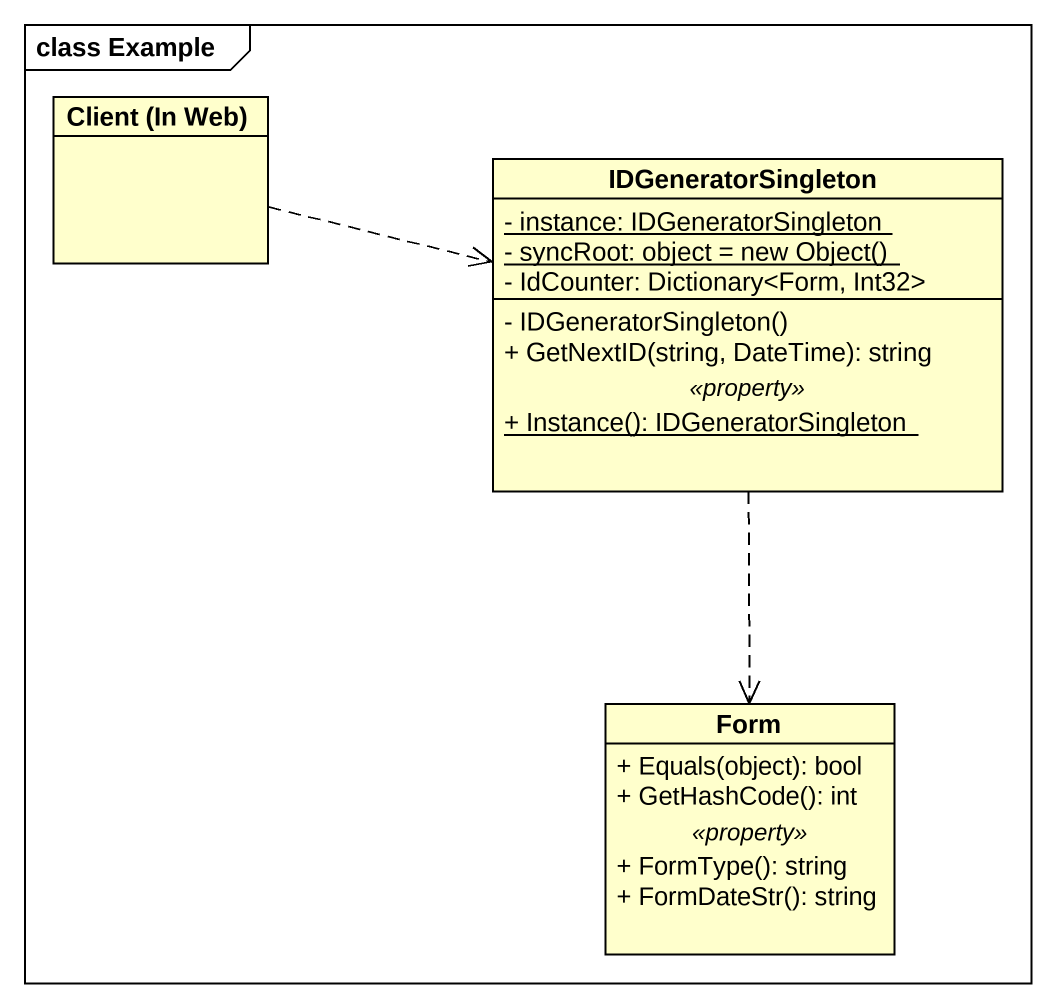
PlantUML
@startuml
mainframe class Example
hide circle
hide empty members
skinparam classAttributeIconSize 0
class "Client (In Web)" as Client_In_Web
class IDGeneratorSingleton {
  {static} - instance: IDGeneratorSingleton
  {static} {field} - syncRoot: object = new Object()
  - IdCounter: Dictionary<Form, Int32>
  --
  - IDGeneratorSingleton()
  + GetNextID(string, DateTime): string
  .. <<property>> ..
  {static} + Instance(): IDGeneratorSingleton
}
class Form {
  + Equals(object): bool
  + GetHashCode(): int
  .. <<property>> ..
  + FormType(): string
  + FormDateStr(): string
}
Client_In_Web .right.> IDGeneratorSingleton
IDGeneratorSingleton ..> Form
@enduml
